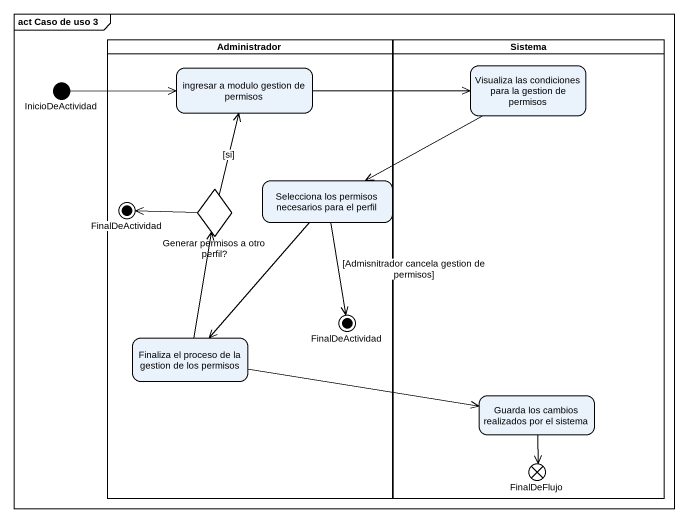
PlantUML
@startuml
mainframe act Caso de uso 3
hide empty description
state Administrador <<partition>> {
  state "ingresar a modulo gestion de permisos" as ingresar_a_modulo_gestion
  state FinalDeActividad <<end>>
  state "Generar permisos a otro perfil?" as Generar_permisos_a_otro <<choice>>
  state "Selecciona los permisos necesarios para el perfil" as Selecciona_los_permisos
  state "FinalDeActividad" as FinalDeActividad_2 <<end>>
  state "Finaliza el proceso de la gestion de los permisos" as Finaliza_el_proceso_de_la
}
state Sistema <<partition>> {
  state "Visualiza las condiciones para la gestion de permisos" as Visualiza_las_condiciones
  state "Guarda los cambios realizados por el sistema" as Guarda_los_cambios
  state FinalDeFlujo <<end>>
}
state InicioDeActividad <<start>>
InicioDeActividad -right-> ingresar_a_modulo_gestion
ingresar_a_modulo_gestion -right-> Visualiza_las_condiciones
Visualiza_las_condiciones -left-> Selecciona_los_permisos
Generar_permisos_a_otro -up-> ingresar_a_modulo_gestion : [si]
Generar_permisos_a_otro -left-> FinalDeActividad
Selecciona_los_permisos --> FinalDeActividad_2 : [Admisnitrador cancela gestion de permisos]
Selecciona_los_permisos --> Finaliza_el_proceso_de_la
Finaliza_el_proceso_de_la -up-> Generar_permisos_a_otro
Finaliza_el_proceso_de_la -right-> Guarda_los_cambios
Guarda_los_cambios --> FinalDeFlujo
@enduml
